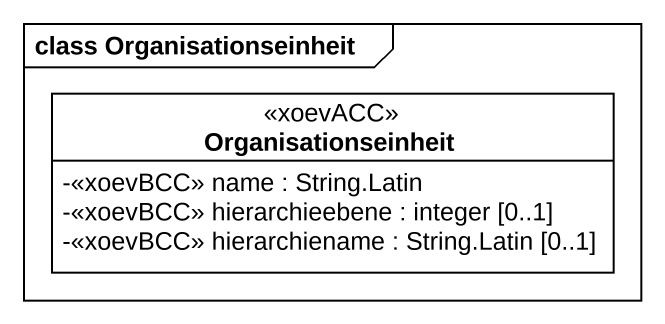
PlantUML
@startuml
mainframe class Organisationseinheit
hide circle
hide empty members
skinparam classAttributeIconSize 0
class Organisationseinheit <<xoevACC>> {
  -<<xoevBCC>> name : String.Latin
  -<<xoevBCC>> hierarchieebene : integer [0..1]
  -<<xoevBCC>> hierarchiename : String.Latin [0..1]
}
@enduml
